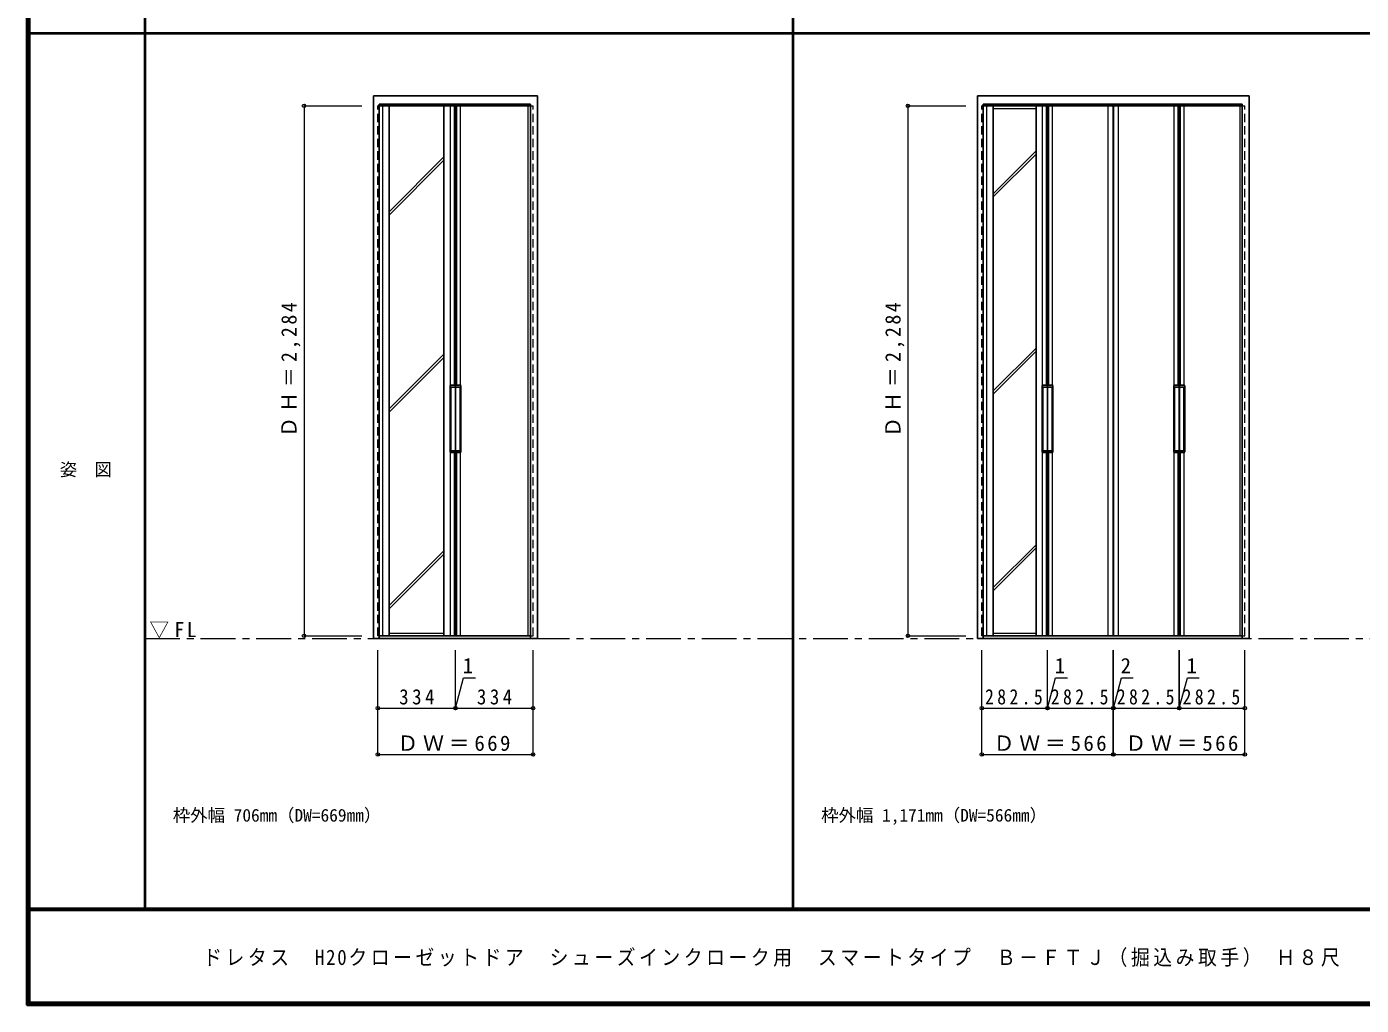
# Model space of a CAD drawing. Units: millimetres at full size, sheet at 1:30. Extents: x -6000 to 5700, y -4307 to 4260.
# Drawn here: x -6000 to -246, y -4205 to 12 of the extents above; entities that cross this region are included whole.
import ezdxf
from ezdxf.enums import TextEntityAlignment as Align

# ---------------------------------------------------------------- set-up
doc = ezdxf.new("R2010")
doc.units = ezdxf.units.MM
doc.header["$LTSCALE"] = 30
doc.header["$PDMODE"] = 32
doc.header["$PDSIZE"] = 15
doc.linetypes.add('CHAIN1', pattern=[8, 5, -1, 1, -1])
doc.linetypes.add('DASHED1', pattern=[1.8, 1.2, -0.6])
for name, color, linetype, lineweight in [('0-1_通り芯', 7, 'CHAIN1', 18), ('0-2_扉', 3, 'Continuous', 25), ('0-3_仕上げ', 7, 'Continuous', 18), ('0-4_枠', 3, 'Continuous', 25), ('0-B_寸法', 4, 'Continuous', 9), ('0-C_ハッチ', 4, 'Continuous', 9), ('F-1_枠', 6, 'Continuous', 40), ('F-A_文字', 7, 'Continuous', 18)]:
    doc.layers.add(name, color=color, linetype=linetype, lineweight=lineweight)
doc.layers.add('0-A_文字', color=7, linetype='Continuous')
doc.styles.add('ＭＳ ゴシック', font='')
doc.styles.get('ＭＳ ゴシック').set_extended_font_data('MS Gothic')

msp = doc.modelspace()

# ---------------------------------------------------------------- linework, layer by layer
at = {"layer": '0-1_通り芯'}
msp.add_line((-5490, -2624.5), (2895, -2624.5), dxfattribs=at)
at = {"layer": '0-2_扉', "color": 4, "linetype": 'DASHED1', "lineweight": 9}
for p, q in [((-4486, -2613), (-4486, -329)), ((-4480.5, -329), (-4486, -329)), ((-3828.5, -329), (-3817, -329)), ((-3817, -2613), (-3817, -329)), ((-1882.27, -2613), (-1882.27, -329)), ((-1876.77, -329), (-1882.27, -329)), ((-759.77, -329), (-748.27, -329)), ((-748.27, -2613), (-748.27, -329)), ((-4480.5, -2613), (-4486, -2613)), ((-3828.5, -2613), (-3817, -2613)), ((-1876.77, -2613), (-1882.27, -2613)), ((-759.77, -2613), (-748.27, -2613))]:
    msp.add_line(p, q, dxfattribs=at)
at = {"layer": '0-2_扉'}
for p, q in [((-4480.5, -329), (-4152, -329)), ((-4437, -2613), (-4437, -329)), ((-4201, -2613), (-4201, -329)), ((-4156, -1533), (-4156, -329)), ((-4152, -2613), (-4152, -329)), ((-4151, -2613), (-4151, -329)), ((-4151, -329), (-3828.5, -329)), ((-4147, -1533), (-4147, -329)), ((-1876.77, -329), (-1599.77, -329)), ((-1833.27, -2613), (-1833.27, -329)), ((-1648.77, -2613), (-1648.77, -329)), ((-1603.77, -1533), (-1603.77, -329)), ((-1599.77, -2613), (-1599.77, -329)), ((-1598.77, -329), (-1316.27, -329)), ((-1598.77, -2613), (-1598.77, -329)), ((-1594.77, -1533), (-1594.77, -329)), ((-1316.27, -2613), (-1316.27, -329)), ((-1031.77, -329), (-1314.27, -329)), ((-1035.77, -1533), (-1035.77, -329)), ((-1031.77, -2613), (-1031.77, -329)), ((-1030.77, -2613), (-1030.77, -329)), ((-1030.77, -329), (-759.77, -329)), ((-1026.77, -1533), (-1026.77, -329)), ((-4175, -1536), (-4175, -1820)), ((-4172, -1533), (-4152, -1533)), ((-4172, -1544), (-4172, -1812)), ((-4169, -1541), (-4155, -1541)), ((-4152, -1533), (-4152, -1538)), ((-4152, -1538), (-4152, -1536.5)), ((-4152, -1538), (-4152, -1536.5)), ((-4131, -1533), (-4151, -1533)), ((-4151, -1533), (-4151, -1538)), ((-4151, -1538), (-4151, -1536.5)), ((-4151, -1538), (-4151, -1536.5)), ((-4134, -1541), (-4148, -1541)), ((-4131, -1544), (-4131, -1812)), ((-4128, -1536), (-4128, -1820)), ((-1622.77, -1536), (-1622.77, -1820)), ((-1619.77, -1533), (-1599.77, -1533)), ((-1619.77, -1544), (-1619.77, -1812)), ((-1616.77, -1541), (-1602.77, -1541)), ((-1599.77, -1533), (-1599.77, -1538)), ((-1599.77, -1538), (-1599.77, -1536.5)), ((-1599.77, -1538), (-1599.77, -1536.5)), ((-1578.77, -1533), (-1598.77, -1533)), ((-1598.77, -1533), (-1598.77, -1538)), ((-1598.77, -1538), (-1598.77, -1536.5)), ((-1598.77, -1538), (-1598.77, -1536.5)), ((-1581.77, -1541), (-1595.77, -1541)), ((-1578.77, -1544), (-1578.77, -1812)), ((-1575.77, -1536), (-1575.77, -1820)), ((-1054.77, -1536), (-1054.77, -1820)), ((-1051.77, -1533), (-1031.77, -1533)), ((-1051.77, -1544), (-1051.77, -1812)), ((-1048.77, -1541), (-1034.77, -1541)), ((-1031.77, -1533), (-1031.77, -1538)), ((-1031.77, -1538), (-1031.77, -1536.5)), ((-1031.77, -1538), (-1031.77, -1536.5)), ((-1010.77, -1533), (-1030.77, -1533)), ((-1030.77, -1533), (-1030.77, -1538)), ((-1030.77, -1538), (-1030.77, -1536.5)), ((-1030.77, -1538), (-1030.77, -1536.5)), ((-1013.77, -1541), (-1027.77, -1541)), ((-1010.77, -1544), (-1010.77, -1812)), ((-1007.77, -1536), (-1007.77, -1820)), ((-4172, -1823), (-4152, -1823)), ((-4169, -1815), (-4155, -1815)), ((-4156, -2613), (-4156, -1823)), ((-4152, -1818), (-4152, -1819.5)), ((-4152, -1818), (-4152, -1819.5)), ((-4152, -1818), (-4152, -1819.5)), ((-4152, -1823), (-4152, -1818)), ((-4151, -1818), (-4151, -1819.5)), ((-4151, -1818), (-4151, -1819.5)), ((-4151, -1818), (-4151, -1819.5)), ((-4151, -1823), (-4151, -1818)), ((-4131, -1823), (-4151, -1823)), ((-4134, -1815), (-4148, -1815)), ((-4147, -2613), (-4147, -1823)), ((-1619.77, -1823), (-1599.77, -1823)), ((-1616.77, -1815), (-1602.77, -1815)), ((-1603.77, -2613), (-1603.77, -1823)), ((-1599.77, -1818), (-1599.77, -1819.5)), ((-1599.77, -1818), (-1599.77, -1819.5)), ((-1599.77, -1818), (-1599.77, -1819.5)), ((-1599.77, -1823), (-1599.77, -1818)), ((-1598.77, -1818), (-1598.77, -1819.5)), ((-1598.77, -1818), (-1598.77, -1819.5)), ((-1598.77, -1818), (-1598.77, -1819.5)), ((-1598.77, -1823), (-1598.77, -1818)), ((-1578.77, -1823), (-1598.77, -1823)), ((-1581.77, -1815), (-1595.77, -1815)), ((-1594.77, -2613), (-1594.77, -1823)), ((-1051.77, -1823), (-1031.77, -1823)), ((-1048.77, -1815), (-1034.77, -1815)), ((-1035.77, -2613), (-1035.77, -1823)), ((-1031.77, -1818), (-1031.77, -1819.5)), ((-1031.77, -1818), (-1031.77, -1819.5)), ((-1031.77, -1818), (-1031.77, -1819.5)), ((-1031.77, -1823), (-1031.77, -1818)), ((-1030.77, -1818), (-1030.77, -1819.5)), ((-1030.77, -1818), (-1030.77, -1819.5)), ((-1030.77, -1818), (-1030.77, -1819.5)), ((-1030.77, -1823), (-1030.77, -1818)), ((-1010.77, -1823), (-1030.77, -1823)), ((-1013.77, -1815), (-1027.77, -1815)), ((-1026.77, -2613), (-1026.77, -1823)), ((-4480.5, -2613), (-4152, -2613)), ((-4151, -2613), (-3828.5, -2613)), ((-1876.77, -2613), (-1599.77, -2613)), ((-1598.77, -2613), (-1316.27, -2613)), ((-1030.77, -2613), (-759.77, -2613))]:
    msp.add_line(p, q, dxfattribs=at)
msp.add_lwpolyline([(-1031.77, -2613), (-1314.27, -2613), (-1314.27, -329)], dxfattribs=at)
for centre, start, end in [((-4172, -1536), 90, 180), ((-4169, -1544), 90, 180), ((-4155, -1538), 270, 0), ((-4148, -1538), 180, 270), ((-4134, -1544), 0, 90), ((-4131, -1536), 0, 90), ((-1619.77, -1536), 90, 180), ((-1616.77, -1544), 90, 180), ((-1602.77, -1538), 270, 0), ((-1595.77, -1538), 180, 270), ((-1581.77, -1544), 0, 90), ((-1578.77, -1536), 0, 90), ((-1051.77, -1536), 90, 180), ((-1048.77, -1544), 90, 180), ((-1034.77, -1538), 270, 0), ((-1027.77, -1538), 180, 270), ((-1013.77, -1544), 0, 90), ((-1010.77, -1536), 0, 90), ((-4172, -1820), 180, 270), ((-4169, -1812), 180, 270), ((-4155, -1818), 0, 90), ((-4148, -1818), 90, 180), ((-4134, -1812), 270, 0), ((-4131, -1820), 270, 0), ((-1619.77, -1820), 180, 270), ((-1616.77, -1812), 180, 270), ((-1602.77, -1818), 0, 90), ((-1595.77, -1818), 90, 180), ((-1581.77, -1812), 270, 0), ((-1578.77, -1820), 270, 0), ((-1051.77, -1820), 180, 270), ((-1048.77, -1812), 180, 270), ((-1034.77, -1818), 0, 90), ((-1027.77, -1818), 90, 180), ((-1013.77, -1812), 270, 0), ((-1010.77, -1820), 270, 0)]:
    msp.add_arc(centre, 3, start, end, dxfattribs=at)
at = {"layer": '0-3_仕上げ'}
for p, q in [((-4465, -2613), (-4465, -329)), ((-4173, -1533.17), (-4173, -329)), ((-4130, -1533.17), (-4130, -329)), ((-3838, -2613), (-3838, -329)), ((-1861.27, -2613), (-1861.27, -329)), ((-1833.27, -341), (-1648.77, -341)), ((-1620.77, -1533.17), (-1620.77, -329)), ((-1577.77, -1533.17), (-1577.77, -329)), ((-1337.27, -2613), (-1337.27, -329)), ((-1293.27, -2613), (-1293.27, -329)), ((-1052.77, -1533.17), (-1052.77, -329)), ((-1009.77, -1533.17), (-1009.77, -329)), ((-769.27, -2613), (-769.27, -329)), ((-4173, -2613), (-4173, -1823)), ((-4130, -2613), (-4130, -1823)), ((-1620.77, -2613), (-1620.77, -1823)), ((-1577.77, -2613), (-1577.77, -1823)), ((-1052.77, -2613), (-1052.77, -1823)), ((-1009.77, -2613), (-1009.77, -1823)), ((-4437, -2601), (-4201, -2601)), ((-1833.27, -2601), (-1648.77, -2601))]:
    msp.add_line(p, q, dxfattribs=at)
at = {"layer": '0-4_枠'}
for p, q in [((-4504.5, -2624.5), (-4504.5, -285.5)), ((-4504.5, -285.5), (-3798.5, -285.5)), ((-3798.5, -2624.5), (-3798.5, -285.5)), ((-1900.77, -2624.5), (-1900.77, -285.5)), ((-1900.77, -285.5), (-729.77, -285.5)), ((-729.77, -2624.5), (-729.77, -285.5)), ((-4480.5, -2624.5), (-4480.5, -321.5)), ((-4480.5, -321.5), (-3828.5, -321.5)), ((-3828.5, -2624.5), (-3828.5, -321.5)), ((-1876.77, -2624.5), (-1876.77, -321.5)), ((-1876.77, -321.5), (-759.77, -321.5)), ((-759.77, -2624.5), (-759.77, -321.5)), ((-4504.5, -2624.5), (-3798.5, -2624.5)), ((-1900.77, -2624.5), (-729.77, -2624.5))]:
    msp.add_line(p, q, dxfattribs=at)
at = {"layer": '0-B_寸法'}
for p, q in [((-4804.5, -329), (-4554.5, -329)), ((-4804.5, -329), (-4804.5, -2613)), ((-2200.77, -329), (-2200.77, -2613)), ((-2200.77, -329), (-1950.77, -329)), ((-4804.5, -2613), (-4554.5, -2613)), ((-2200.77, -2613), (-1950.77, -2613)), ((-4486, -3124.5), (-4486, -2674.5)), ((-4152, -2924.5), (-4152, -2674.5)), ((-3817, -3124.5), (-3817, -2674.5)), ((-1882.27, -3124.5), (-1882.27, -2674.5)), ((-1599.77, -2924.5), (-1599.77, -2674.5)), ((-1316.27, -3124.5), (-1316.27, -2674.5)), ((-1314.27, -3124.5), (-1314.27, -2674.5)), ((-1031.77, -2924.5), (-1031.77, -2674.5)), ((-748.27, -3124.5), (-748.27, -2674.5)), ((-4151.5, -2924.5), (-4116.55, -2794.07)), ((-4116.55, -2794.07), (-4065.77, -2794.07)), ((-1599.27, -2924.5), (-1564.32, -2794.07)), ((-1564.32, -2794.07), (-1513.54, -2794.07)), ((-1315.27, -2924.5), (-1280.32, -2794.07)), ((-1280.32, -2794.07), (-1229.54, -2794.07)), ((-1031.27, -2924.5), (-996.32, -2794.07)), ((-996.32, -2794.07), (-945.54, -2794.07)), ((-4486, -2924.5), (-4152, -2924.5)), ((-4151, -2924.5), (-3817, -2924.5)), ((-1882.27, -2924.5), (-1599.77, -2924.5)), ((-1598.77, -2924.5), (-1316.27, -2924.5)), ((-1316.27, -2924.5), (-1314.27, -2924.5)), ((-1314.27, -2924.5), (-1031.77, -2924.5)), ((-1030.77, -2924.5), (-748.27, -2924.5)), ((-4486, -3124.5), (-3817, -3124.5)), ((-1882.27, -3124.5), (-1316.27, -3124.5)), ((-1314.27, -3124.5), (-748.27, -3124.5))]:
    msp.add_line(p, q, dxfattribs=at)
for points in [[(-4152, -2924.5), (-4151, -2924.5), (-4151, -2674.5)], [(-1599.77, -2924.5), (-1598.77, -2924.5), (-1598.77, -2674.5)], [(-1031.77, -2924.5), (-1030.77, -2924.5), (-1030.77, -2674.5)]]:
    msp.add_lwpolyline(points, dxfattribs=at)
at = {"layer": '0-B_寸法', "color": 7}
for p in [(-4804.5, -329), (-2200.77, -329), (-4804.5, -2613), (-2200.77, -2613), (-4486, -2924.5), (-4152, -2924.5), (-4151, -2924.5), (-3817, -2924.5), (-1882.27, -2924.5), (-1599.77, -2924.5), (-1598.77, -2924.5), (-1316.27, -2924.5), (-1314.27, -2924.5), (-1031.77, -2924.5), (-1030.77, -2924.5), (-748.27, -2924.5), (-4486, -3124.5), (-3817, -3124.5), (-1882.27, -3124.5), (-1316.27, -3124.5), (-1314.27, -3124.5), (-748.27, -3124.5)]:
    msp.add_point(p, dxfattribs=at)
at = {"layer": '0-C_ハッチ'}
for p, q in [((-4437, -785.28), (-4201, -549.28)), ((-4437, -799.42), (-4201, -563.42)), ((-1833.27, -707.65), (-1648.77, -523.15)), ((-1833.27, -721.79), (-1648.77, -537.29)), ((-1833.27, -1557.18), (-1648.77, -1372.68)), ((-4437, -1634.81), (-4201, -1398.81)), ((-4437, -1648.95), (-4201, -1412.95)), ((-1833.27, -1571.32), (-1648.77, -1386.82)), ((-1833.27, -2404.71), (-1648.77, -2220.21)), ((-1833.27, -2418.85), (-1648.77, -2234.35)), ((-4437, -2482.34), (-4201, -2246.34)), ((-4437, -2496.48), (-4201, -2260.48))]:
    msp.add_line(p, q, dxfattribs=at)
at = {"layer": 'F-1_枠'}
for p, q in [((-6000, 4175), (-6000, -4205)), ((-5995, 4175), (-5995, -4205)), ((-5990, 4175), (-5990, -4205)), ((-5490, 4175), (-5490, -3790)), ((-2695, -3790), (-2695, 4175)), ((-5990, -15.5), (5690, -15.5)), ((5700, -3790), (-6000, -3790)), ((5700, -3795), (-6000, -3795)), ((5700, -4195), (-6000, -4195)), ((5700, -4200), (-6000, -4200)), ((5700, -4205), (-6000, -4205))]:
    msp.add_line(p, q, dxfattribs=at)

# ---------------------------------------------------------------- texts
at = {"layer": '0-A_文字', "style": 'ＭＳ ゴシック'}
for s, p in [('枠外幅 706mm（DW=669mm）', (-5370, -3430)), ('枠外幅 1,171mm（DW=566mm）', (-2575, -3430))]:
    msp.add_text(s, height=54.99, dxfattribs=at).set_placement(p, align=Align.BOTTOM_LEFT)
at = {"layer": '0-A_文字', "insert": (-5471.25, -2624.5), "char_height": 65.98, "attachment_point": 7, "style": 'ＭＳ ゴシック'}
msp.add_mtext('\\T1.26;\\W0.95;▽FL', dxfattribs=at)
at = {"layer": '0-B_寸法', "color": 7, "style": 'ＭＳ ゴシック'}
for s, p in [('1', (-4120.3, -2794.07)), ('1', (-1568.07, -2794.07)), ('2', (-1284.07, -2794.07)), ('1', (-1000.07, -2794.07))]:
    msp.add_text(s, height=65.98, dxfattribs=at).set_placement(p, align=Align.BOTTOM_LEFT)
at = {"layer": '0-B_寸法', "color": 7, "char_height": 65.98, "attachment_point": 7, "rotation": 90, "style": 'ＭＳ ゴシック'}
for insert in [(-4819.5, -1756), (-2215.77, -1756)]:
    msp.add_mtext('\\T1.26;\\W0.95;ＤＨ＝2,284', dxfattribs=dict(at, insert=insert))
at = {"layer": '0-B_寸法', "color": 7, "char_height": 65.98, "attachment_point": 7, "style": 'ＭＳ ゴシック'}
for s, insert in [('\\T1.38;\\W0.9;334', (-4394, -2909.5)), ('\\T1.38;\\W0.9;334', (-4059, -2909.5)), ('\\T1.38;\\W0.85;282.5', (-1868.52, -2909.5)), ('\\T1.38;\\W0.85;282.5', (-1585.02, -2909.5)), ('\\T1.38;\\W0.85;282.5', (-1300.52, -2909.5)), ('\\T1.38;\\W0.85;282.5', (-1017.02, -2909.5)), ('\\T1.23;ＤＷ＝669', (-4402, -3109.5)), ('\\T1.23;ＤＷ＝566', (-1831.77, -3109.5)), ('\\T1.23;ＤＷ＝566', (-1263.77, -3109.5))]:
    msp.add_mtext(s, dxfattribs=dict(at, insert=insert))
at = {"layer": 'F-A_文字', "style": 'ＭＳ ゴシック'}
msp.add_text('姿\u3000図', height=54.99, dxfattribs=at).set_placement((-5857.5, -1940.25), align=Align.BOTTOM_LEFT)
at = {"layer": 'F-A_文字', "insert": (-5239.16, -4039.8), "char_height": 65.98, "attachment_point": 7, "style": 'ＭＳ ゴシック'}
msp.add_mtext('\\T1.19;\\W0.9;ドレタス\u3000H20クローゼットドア\u3000シューズインクローク用\u3000スマートタイプ\u3000Ｂ－ＦＴＪ（掘込み取手）\\~Ｈ８尺', dxfattribs=at)

doc.saveas('drawing.dxf')
